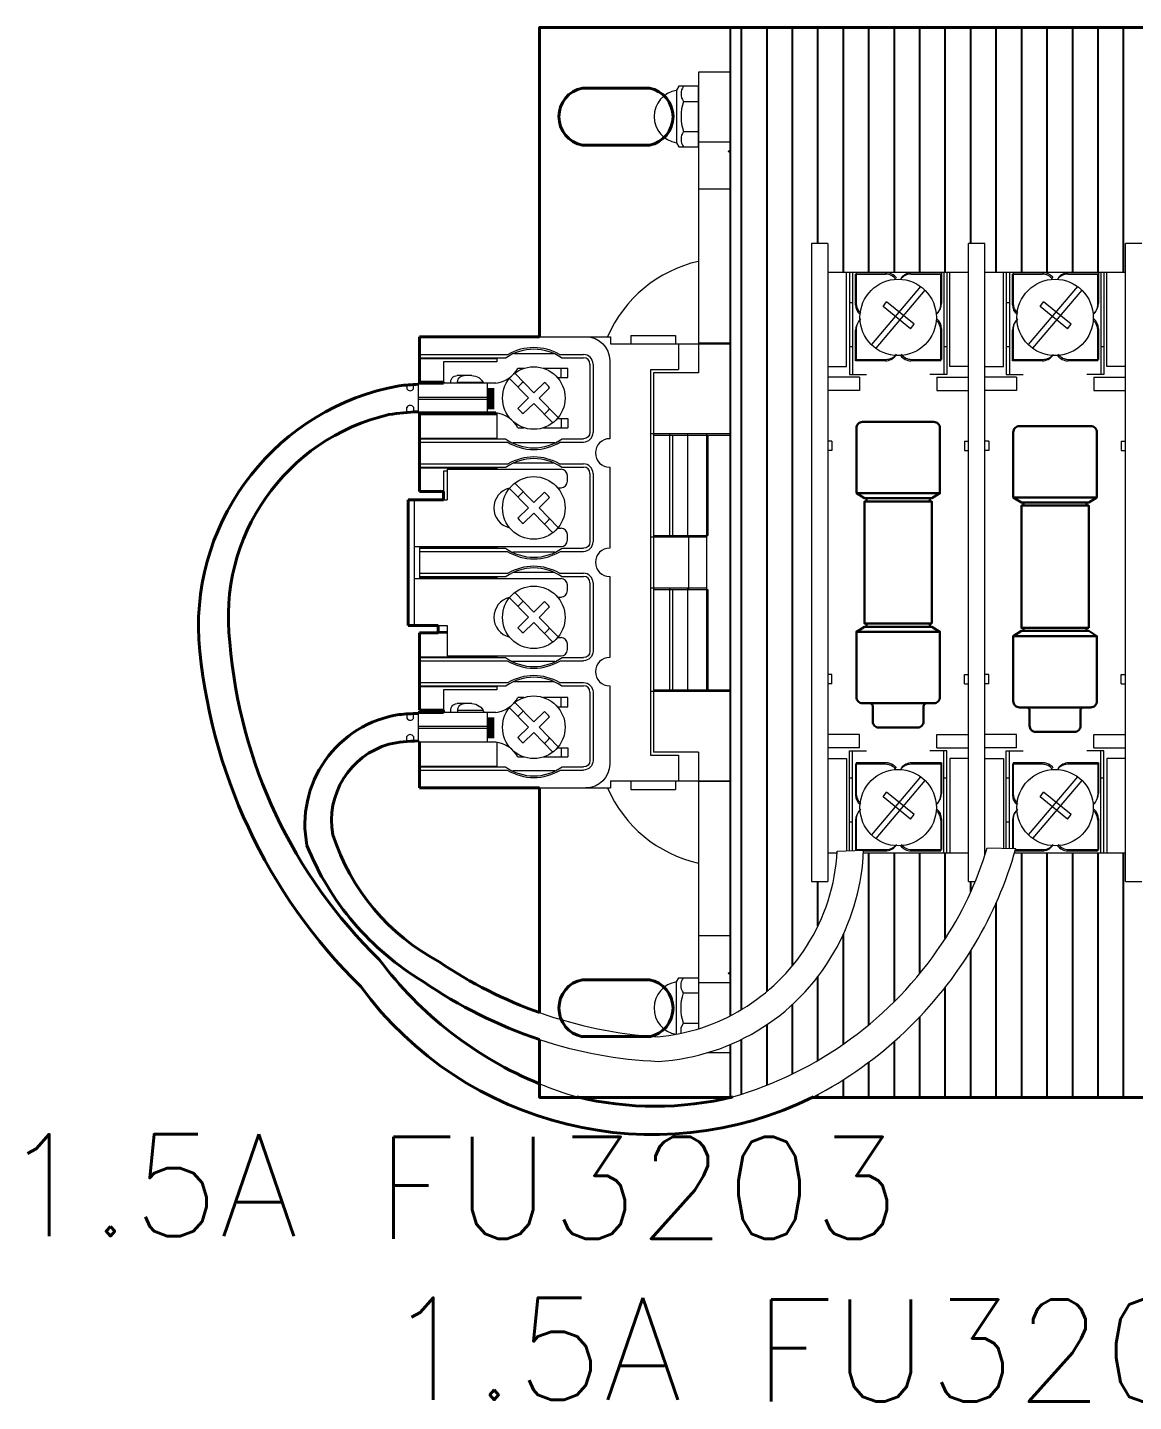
# Model space of a CAD drawing. Header units: inches. Extents: x 0 to 75.3, y 0 to 50.2.
# Drawn here: x 14.43 to 19.86, y 36.34 to 43.08 of the extents above; entities that cross this region are included whole.
import ezdxf
from ezdxf.enums import TextEntityAlignment as Align

# ---------------------------------------------------------------- set-up
doc = ezdxf.new("R2010")
doc.units = ezdxf.units.IN
doc.header["$MEASUREMENT"] = 0
doc.layers.add('CONTINUOUS1', color=7, linetype='Continuous', lineweight=20)
doc.layers.add('CONTINUOUS2', color=254, linetype='Continuous', lineweight=40)
for name, color, linetype in [('PDF_Geometry', 7, 'Continuous'), ('PRTG', 130, 'Continuous'), ('PSYMS', 7, 'Continuous'), ('PTAG', 150, 'Continuous')]:
    doc.layers.add(name, color=color, linetype=linetype)
doc.styles.add('WD', font='romans.shx')

# ---------------------------------------------------------------- blocks, each defined once
blk = doc.blocks.new('9070TF750D1')
for p, q in [((2.6654, 0.6135), (2.6654, 5.4325)), ((2.7904, 0.7024), (2.7904, 5.4325)), ((2.9154, 0.8284), (2.9154, 5.4325)), ((3.0404, 4.372), (3.0404, 5.4325)), ((3.1654, 4.232), (3.1654, 5.4325)), ((3.2904, 4.232), (3.2904, 5.4325)), ((3.4154, 4.232), (3.4154, 5.4325)), ((3.5404, 4.232), (3.5404, 5.4325)), ((3.6654, 4.232), (3.6654, 5.4325)), ((3.7904, 4.372), (3.7904, 5.4325)), ((3.9154, 4.232), (3.9154, 5.4325)), ((4.0404, 4.232), (4.0404, 5.4325)), ((4.1654, 4.232), (4.1654, 5.4325)), ((4.2904, 4.232), (4.2904, 5.4325)), ((4.4154, 4.232), (4.4154, 5.4325)), ((4.5404, 4.232), (4.5404, 5.4325)), ((3.2904, 0.5391), (3.2904, 1.382)), ((3.4154, 0.6528), (3.4154, 1.382)), ((3.5404, 0.7905), (3.5404, 1.382)), ((3.6654, 0.9617), (3.6654, 1.382)), ((4.0404, 0.1825), (4.0404, 1.382)), ((4.1654, 0.1825), (4.1654, 1.382)), ((4.2904, 0.1825), (4.2904, 1.382)), ((4.4154, 0.1825), (4.4154, 1.382)), ((4.5404, 0.1825), (4.5404, 1.382)), ((3.0404, 1.0235), (3.0404, 1.242)), ((3.7904, 1.1903), (3.7904, 1.242)), ((3.9154, 0.1825), (3.9154, 1.1378)), ((3.1654, 0.4439), (3.1654, 0.9831)), ((3.7904, 0.1825), (3.7904, 0.9019)), ((3.0404, 0.3641), (3.0404, 0.7751)), ((3.6654, 0.1825), (3.6654, 0.7228)), ((2.9154, 0.2973), (2.9154, 0.6384)), ((2.7904, 0.2422), (2.7904, 0.5397)), ((3.5404, 0.1825), (3.5404, 0.578)), ((2.6654, 0.1975), (2.6654, 0.4672)), ((3.4154, 0.1825), (3.4154, 0.4574)), ((3.2904, 0.1825), (3.2904, 0.3556)), ((3.1654, 0.1825), (3.1654, 0.2692)), ((3.0404, 0.1825), (3.0404, 0.1959))]:
    blk.add_line(p, q)
for points in [[(5.798, 0.5268), (5.798, 5.4325), (2.61, 5.4325), (2.61, 0.5827)], [(2.61, 0.4418), (2.61, 0.1825), (2.6144, 0.1825)], [(3.0149, 0.1825), (5.798, 0.1825), (5.798, 0.3249)]]:
    blk.add_lwpolyline(points)
at = {"layer": 'CONTINUOUS1'}
for p, q in [((2.61, 5.2138), (2.4537, 5.2138)), ((2.4537, 5.2138), (2.4537, 3.7386)), ((2.61, 5.2138), (2.61, 4.8319)), ((1.8845, 5.1348), (2.2135, 5.1348)), ((2.3581, 5.1439), (2.3466, 5.1241)), ((2.4537, 5.1439), (2.3581, 5.1439)), ((2.4537, 4.8471), (2.4537, 5.1439)), ((2.3466, 5.1241), (2.3466, 4.867)), ((2.3798, 5.0697), (2.4537, 5.0697)), ((2.2135, 4.8553), (1.8845, 4.8553)), ((2.3466, 4.867), (2.3581, 4.8471)), ((2.3798, 4.9213), (2.4537, 4.9213)), ((2.61, 4.87), (2.4537, 4.87)), ((2.3581, 4.8471), (2.4537, 4.8471)), ((2.6, 4.8244), (2.61, 4.8319)), ((2.61, 4.8169), (2.6, 4.8244)), ((2.61, 4.8169), (2.61, 0.7991)), ((2.61, 4.6394), (2.4537, 4.6394)), ((3.009, 4.372), (3.009, 1.242)), ((3.089, 4.372), (3.009, 4.372)), ((3.089, 4.372), (3.089, 1.242)), ((3.779, 1.242), (3.779, 4.372)), ((3.859, 4.372), (3.779, 4.372)), ((3.859, 1.3678), (3.859, 4.372)), ((4.549, 1.242), (4.549, 4.372)), ((4.629, 4.372), (4.549, 4.372)), ((3.089, 4.232), (3.779, 4.232)), ((3.1801, 3.7689), (3.1801, 4.232)), ((3.1947, 4.232), (3.1947, 3.7304)), ((3.2096, 4.232), (3.2096, 3.7304)), ((3.2244, 4.2225), (3.3715, 4.2225)), ((3.2244, 4.0722), (3.2244, 4.2225)), ((3.3749, 4.2291), (3.2279, 4.2291)), ((3.2279, 4.2291), (3.2279, 4.0789)), ((3.4965, 4.2225), (3.6435, 4.2225)), ((3.647, 4.2291), (3.4999, 4.2291)), ((3.6435, 4.0722), (3.6435, 4.2225)), ((3.647, 4.2291), (3.647, 4.0789)), ((3.6583, 4.232), (3.6583, 3.7304)), ((3.6733, 4.232), (3.6733, 3.7304)), ((3.6878, 3.7689), (3.6878, 4.232)), ((3.859, 4.232), (4.549, 4.232)), ((3.9501, 3.7689), (3.9501, 4.232)), ((3.9647, 4.232), (3.9647, 3.7304)), ((3.9796, 4.232), (3.9796, 3.7304)), ((3.9944, 4.2225), (4.1415, 4.2225)), ((3.9944, 4.0722), (3.9944, 4.2225)), ((4.1449, 4.2291), (3.9979, 4.2291)), ((3.9979, 4.2291), (3.9979, 4.0789)), ((4.2665, 4.2225), (4.4135, 4.2225)), ((4.417, 4.2291), (4.2699, 4.2291)), ((4.4135, 4.0722), (4.4135, 4.2225)), ((4.417, 4.2291), (4.417, 4.0789)), ((4.4283, 4.232), (4.4283, 3.7304)), ((4.4433, 4.232), (4.4433, 3.7304)), ((4.4578, 3.7689), (4.4578, 4.232)), ((3.5442, 4.1614), (3.3024, 3.8762)), ((3.5656, 4.1433), (3.3237, 3.8581)), ((4.3142, 4.1614), (4.0724, 3.8762)), ((4.3356, 4.1433), (4.0937, 3.8581)), ((3.2096, 4.0811), (3.1947, 4.0811)), ((3.3611, 4.0629), (3.3767, 4.0855)), ((3.4945, 3.953), (3.3611, 4.0629)), ((3.5129, 3.9765), (3.3767, 4.0855)), ((3.9796, 4.0811), (3.9647, 4.0811)), ((4.1311, 4.0629), (4.1467, 4.0855)), ((4.2645, 3.953), (4.1311, 4.0629)), ((4.2829, 3.9765), (4.1467, 4.0855)), ((1.0847, 3.9149), (1.0847, 3.6921)), ((1.0847, 3.9149), (2.0225, 3.9149)), ((2.0225, 3.9149), (2.0225, 3.8797)), ((2.1217, 3.9208), (2.1217, 3.8797)), ((2.1217, 3.9208), (2.3405, 3.9208)), ((2.3405, 3.9208), (2.3405, 3.8797)), ((3.2244, 3.797), (3.2244, 3.9472)), ((3.2279, 3.9539), (3.2279, 3.8037)), ((3.4945, 3.953), (3.5129, 3.9765)), ((3.6435, 3.797), (3.6435, 3.9472)), ((3.647, 3.9539), (3.647, 3.8037)), ((3.9944, 3.797), (3.9944, 3.9472)), ((3.9979, 3.9539), (3.9979, 3.8037)), ((4.2645, 3.953), (4.2829, 3.9765)), ((4.4135, 3.797), (4.4135, 3.9472)), ((4.417, 3.9539), (4.417, 3.8037)), ((2.0225, 3.8797), (2.61, 3.8797)), ((2.3561, 3.8797), (2.3561, 3.7547)), ((2.61, 3.8831), (2.4537, 3.8831)), ((2.61, 3.8797), (2.61, 1.7363)), ((3.2096, 3.865), (3.1947, 3.865)), ((3.6733, 3.865), (3.6583, 3.865)), ((3.9796, 3.865), (3.9647, 3.865)), ((4.4433, 3.865), (4.4283, 3.865)), ((1.0847, 3.8277), (1.5199, 3.8277)), ((1.0847, 3.812), (1.5101, 3.812)), ((1.0847, 3.8088), (1.4639, 3.8088)), ((1.2033, 3.7924), (1.2033, 3.687)), ((1.4639, 3.7924), (1.2033, 3.7924)), ((1.4639, 3.812), (1.4639, 3.7924)), ((1.5477, 3.8329), (1.7439, 3.8329)), ((1.7717, 3.8277), (1.8898, 3.8277)), ((1.7815, 3.812), (1.89, 3.812)), ((1.921, 3.781), (1.921, 3.445)), ((1.9366, 3.7809), (1.9366, 3.4452)), ((2.0182, 3.7979), (2.0182, 3.4146)), ((3.3715, 3.797), (3.2244, 3.797)), ((3.2279, 3.8037), (3.3749, 3.8037)), ((3.6435, 3.797), (3.4965, 3.797)), ((3.4999, 3.8037), (3.647, 3.8037)), ((4.1415, 3.797), (3.9944, 3.797)), ((3.9979, 3.8037), (4.1449, 3.8037)), ((4.4135, 3.797), (4.2665, 3.797)), ((4.2699, 3.8037), (4.417, 3.8037)), ((1.3414, 3.7244), (1.2696, 3.7244)), ((1.6198, 3.6144), (1.5258, 3.7098)), ((1.646, 3.6402), (1.552, 3.7356)), ((1.5974, 3.7598), (1.5681, 3.7598)), ((1.8127, 3.7598), (1.6942, 3.7598)), ((1.7618, 3.7147), (1.8127, 3.7147)), ((1.7798, 3.7147), (1.7798, 3.7598)), ((1.8127, 3.7147), (1.8127, 3.7598)), ((2.2178, 3.7547), (2.3561, 3.7547)), ((2.2178, 3.7547), (2.2178, 1.8613)), ((2.4537, 3.7386), (2.2335, 3.7386)), ((2.2335, 3.7386), (2.2335, 1.8765)), ((3.089, 3.7689), (3.1801, 3.7689)), ((3.244, 3.716), (3.089, 3.716)), ((3.1947, 3.7304), (3.2779, 3.7304)), ((3.244, 3.716), (3.244, 3.651)), ((3.6733, 3.7304), (3.5901, 3.7304)), ((3.624, 3.716), (3.779, 3.716)), ((3.624, 3.716), (3.624, 3.651)), ((3.779, 3.7689), (3.6878, 3.7689)), ((3.859, 3.7689), (3.9501, 3.7689)), ((4.014, 3.716), (3.859, 3.716)), ((3.9647, 3.7304), (4.0479, 3.7304)), ((4.014, 3.716), (4.014, 3.651)), ((4.4433, 3.7304), (4.3601, 3.7304)), ((4.394, 3.716), (4.549, 3.716)), ((4.394, 3.716), (4.394, 3.651)), ((4.549, 3.7689), (4.4578, 3.7689)), ((1.023, 3.6781), (1.023, 3.6601)), ((1.0554, 3.6594), (1.0554, 3.6803)), ((1.4589, 3.687), (1.0782, 3.687)), ((1.0782, 3.687), (1.0782, 3.5414)), ((1.0847, 3.6921), (1.2033, 3.6921)), ((1.272, 3.6921), (1.3962, 3.6921)), ((1.4163, 3.6609), (1.4515, 3.6609)), ((1.4163, 3.6588), (1.4515, 3.6588)), ((1.4163, 3.6566), (1.4515, 3.6566)), ((1.4163, 3.6544), (1.4515, 3.6544)), ((1.4163, 3.6522), (1.4515, 3.6522)), ((1.4163, 3.6501), (1.4515, 3.6501)), ((1.4163, 3.6479), (1.4515, 3.6479)), ((1.4163, 3.6457), (1.4515, 3.6457)), ((1.4163, 3.6436), (1.4515, 3.6436)), ((1.4163, 3.6414), (1.4515, 3.6414)), ((1.4167, 3.687), (1.4167, 3.5414)), ((1.646, 3.6402), (1.6977, 3.6911)), ((1.6719, 3.614), (1.7236, 3.6649)), ((3.244, 3.651), (3.089, 3.651)), ((3.624, 3.651), (3.779, 3.651)), ((4.014, 3.651), (3.859, 3.651)), ((4.394, 3.651), (4.549, 3.651)), ((1.0782, 3.6192), (1.4167, 3.6192)), ((1.0782, 3.6092), (1.4167, 3.6092)), ((1.4163, 3.6392), (1.4515, 3.6392)), ((1.4163, 3.637), (1.4515, 3.637)), ((1.4163, 3.6349), (1.4515, 3.6349)), ((1.4163, 3.6327), (1.4515, 3.6327)), ((1.4163, 3.6305), (1.4515, 3.6305)), ((1.4163, 3.6284), (1.4515, 3.6284)), ((1.4163, 3.6262), (1.4515, 3.6262)), ((1.4163, 3.624), (1.4515, 3.624)), ((1.4163, 3.6218), (1.4515, 3.6218)), ((1.4163, 3.6197), (1.4515, 3.6197)), ((1.4163, 3.6175), (1.4515, 3.6175)), ((1.4163, 3.6153), (1.4515, 3.6153)), ((1.4163, 3.6132), (1.4515, 3.6132)), ((1.4163, 3.611), (1.4515, 3.611)), ((1.4163, 3.6088), (1.4515, 3.6088)), ((1.4163, 3.6066), (1.4515, 3.6066)), ((1.4163, 3.6045), (1.4515, 3.6045)), ((1.4163, 3.6023), (1.4515, 3.6023)), ((1.4163, 3.6001), (1.4515, 3.6001)), ((1.4163, 3.5979), (1.4515, 3.5979)), ((1.4163, 3.5958), (1.4515, 3.5958)), ((1.4163, 3.5936), (1.4515, 3.5936)), ((1.4163, 3.5914), (1.4515, 3.5914)), ((1.4163, 3.5893), (1.4515, 3.5893)), ((1.4163, 3.5871), (1.4515, 3.5871)), ((1.4163, 3.5849), (1.4515, 3.5849)), ((1.4163, 3.5827), (1.4515, 3.5827)), ((1.4163, 3.5806), (1.4515, 3.5806)), ((1.4163, 3.5784), (1.4515, 3.5784)), ((1.4163, 3.5762), (1.4515, 3.5762)), ((1.4163, 3.5741), (1.4515, 3.5741)), ((1.568, 3.5634), (1.6198, 3.6144)), ((1.5943, 3.5375), (1.6456, 3.5881)), ((1.7396, 3.4927), (1.6456, 3.5881)), ((1.7659, 3.5186), (1.6719, 3.614)), ((1.023, 3.5433), (1.023, 3.5682)), ((1.0554, 3.569), (1.0554, 3.5456)), ((1.4589, 3.5414), (1.0782, 3.5414)), ((1.0847, 3.5359), (1.0847, 3.1553)), ((1.4163, 3.5719), (1.4515, 3.5719)), ((1.4163, 3.5697), (1.4515, 3.5697)), ((1.4163, 3.5675), (1.4515, 3.5675)), ((1.4163, 3.5654), (1.4515, 3.5654)), ((1.4163, 3.5632), (1.4515, 3.5632)), ((1.4639, 3.5406), (1.4639, 3.414)), ((1.7618, 3.5137), (1.8127, 3.5137)), ((1.7798, 3.5137), (1.7798, 3.4685)), ((1.8127, 3.5137), (1.8127, 3.4685)), ((1.5681, 3.4685), (1.5974, 3.4685)), ((1.6942, 3.4685), (1.8127, 3.4685)), ((2.2178, 3.4408), (2.2178, 2.933)), ((2.2178, 3.4408), (2.61, 3.4408)), ((2.3116, 3.4408), (2.3116, 2.933)), ((2.3993, 3.4408), (2.3993, 2.933)), ((2.4931, 3.4408), (2.4931, 2.1752)), ((1.0847, 3.4173), (1.4639, 3.4173)), ((1.0847, 3.414), (1.5062, 3.414)), ((1.0847, 3.3984), (1.5154, 3.3984)), ((1.5423, 3.3954), (1.7493, 3.3954)), ((1.7762, 3.3984), (1.8898, 3.3984)), ((1.7854, 3.414), (1.89, 3.414)), ((2.2335, 3.4326), (2.61, 3.4326)), ((2.3272, 3.4326), (2.3272, 2.9404)), ((2.4991, 3.4326), (2.4991, 2.9404)), ((3.109, 3.402), (3.089, 3.402)), ((3.109, 3.402), (3.109, 3.357)), ((3.759, 3.402), (3.779, 3.402)), ((3.759, 3.402), (3.759, 3.357)), ((3.879, 3.402), (3.859, 3.402)), ((3.879, 3.402), (3.879, 3.357)), ((4.529, 3.402), (4.549, 3.402)), ((4.529, 3.402), (4.529, 3.357)), ((3.109, 3.357), (3.089, 3.357)), ((3.759, 3.357), (3.779, 3.357)), ((3.879, 3.357), (3.859, 3.357)), ((4.529, 3.357), (4.549, 3.357)), ((1.0847, 3.2909), (1.5199, 3.2909)), ((1.0847, 3.2753), (1.5101, 3.2753)), ((1.0847, 3.272), (1.4639, 3.272)), ((1.2033, 3.2559), (1.2033, 3.1145)), ((1.2205, 3.2559), (1.2033, 3.2559)), ((1.2205, 3.2645), (1.7793, 3.2645)), ((1.2205, 3.2645), (1.2205, 3.1145)), ((1.4639, 3.2753), (1.4639, 3.2645)), ((1.5483, 3.2964), (1.7433, 3.2964)), ((1.7717, 3.2909), (1.8898, 3.2909)), ((1.7815, 3.2753), (1.89, 3.2753)), ((1.921, 3.2443), (1.921, 2.9082)), ((1.9366, 3.2441), (1.9366, 2.9084)), ((2.0182, 3.2746), (2.0182, 2.878)), ((2.61, 3.245), (2.61, 2.37)), ((1.6198, 3.075), (1.5258, 3.1704)), ((1.646, 3.1008), (1.552, 3.1962)), ((1.7628, 3.1742), (1.7793, 3.1742)), ((1.8105, 3.2054), (1.8105, 3.2333)), ((1.0285, 3.1145), (1.2205, 3.1145)), ((1.0605, 2.4985), (1.0605, 3.1145)), ((1.0847, 3.1553), (1.2033, 3.1553)), ((1.646, 3.1008), (1.6977, 3.1517)), ((1.6719, 3.0746), (1.7236, 3.1255)), ((1.568, 3.024), (1.6198, 3.075)), ((1.5943, 2.9981), (1.6456, 3.0487)), ((1.7396, 2.9533), (1.6456, 3.0487)), ((1.7659, 2.9791), (1.6719, 3.0746)), ((1.7628, 2.9754), (1.7793, 2.9754)), ((1.8105, 2.9163), (1.8105, 2.9441)), ((2.2178, 2.933), (2.4931, 2.933)), ((2.2335, 2.9404), (2.4991, 2.9404)), ((2.4053, 2.9404), (2.4053, 2.6747)), ((1.0605, 2.885), (1.7793, 2.885)), ((1.0847, 2.885), (1.0847, 2.728)), ((1.0847, 2.885), (1.0847, 2.728)), ((1.0847, 2.8805), (1.4639, 2.8805)), ((1.0847, 2.8772), (1.5062, 2.8772)), ((1.0847, 2.8616), (1.5154, 2.8616)), ((1.4639, 2.885), (1.4639, 2.8772)), ((1.5423, 2.8589), (1.7493, 2.8589)), ((1.7762, 2.8616), (1.8898, 2.8616)), ((1.7854, 2.8772), (1.89, 2.8772)), ((1.0605, 2.728), (1.7793, 2.728)), ((1.0847, 2.7544), (1.5199, 2.7544)), ((1.0847, 2.7388), (1.5101, 2.7388)), ((1.0847, 2.7355), (1.4639, 2.7355)), ((1.4639, 2.7388), (1.4639, 2.728)), ((1.5483, 2.7599), (1.7494, 2.7599)), ((1.7717, 2.7544), (1.8898, 2.7544)), ((1.7815, 2.7388), (1.89, 2.7388)), ((1.921, 2.7078), (1.921, 2.3717)), ((1.9366, 2.7076), (1.9366, 2.3719)), ((2.0182, 2.738), (2.0182, 2.3415)), ((1.6198, 2.5382), (1.5258, 2.6336)), ((1.646, 2.564), (1.552, 2.6595)), ((1.7625, 2.6377), (1.7793, 2.6377)), ((1.8105, 2.6689), (1.8105, 2.6968)), ((2.2178, 2.683), (2.2178, 2.1752)), ((2.2178, 2.683), (2.4931, 2.683)), ((2.2335, 2.6747), (2.4991, 2.6747)), ((2.3116, 2.683), (2.3116, 2.1752)), ((2.3272, 2.6747), (2.3272, 2.1826)), ((2.3993, 2.683), (2.3993, 2.1752)), ((2.4991, 2.6747), (2.4991, 2.1826)), ((1.646, 2.564), (1.6977, 2.615)), ((1.6719, 2.5378), (1.7236, 2.5888)), ((1.0285, 2.4985), (1.2205, 2.4985)), ((1.1767, 2.4985), (1.1767, 2.4688)), ((1.2205, 2.4985), (1.2205, 2.3485)), ((1.568, 2.4872), (1.6198, 2.5382)), ((1.5943, 2.4614), (1.6456, 2.512)), ((1.7396, 2.4165), (1.6456, 2.512)), ((1.7659, 2.4424), (1.6719, 2.5378)), ((1.0847, 2.4626), (1.2205, 2.4626)), ((1.0847, 2.0823), (1.0847, 2.4626)), ((1.1767, 2.4688), (1.2205, 2.4688)), ((1.763, 2.4389), (1.7793, 2.4389)), ((1.8105, 2.3798), (1.8105, 2.4076)), ((1.0847, 2.344), (1.4639, 2.344)), ((1.0847, 2.3407), (1.5062, 2.3407)), ((1.0847, 2.3251), (1.5154, 2.3251)), ((1.2205, 2.3485), (1.7793, 2.3485)), ((1.4639, 2.3485), (1.4639, 2.3407)), ((1.5366, 2.3224), (1.7493, 2.3224)), ((1.7762, 2.3251), (1.8898, 2.3251)), ((1.7854, 2.3407), (1.89, 2.3407)), ((3.109, 2.257), (3.089, 2.257)), ((3.109, 2.212), (3.109, 2.257)), ((3.759, 2.257), (3.779, 2.257)), ((3.759, 2.212), (3.759, 2.257)), ((3.879, 2.257), (3.859, 2.257)), ((3.879, 2.212), (3.879, 2.257)), ((4.529, 2.257), (4.549, 2.257)), ((4.529, 2.212), (4.529, 2.257)), ((1.0847, 2.2179), (1.5199, 2.2179)), ((1.0847, 2.2023), (1.5101, 2.2023)), ((1.0847, 2.199), (1.4639, 2.199)), ((1.4639, 2.1827), (1.2033, 2.1827)), ((1.2033, 2.1827), (1.2033, 2.0714)), ((1.4639, 2.1988), (1.4639, 2.1827)), ((1.5477, 2.2231), (1.7439, 2.2231)), ((1.7717, 2.2179), (1.8898, 2.2179)), ((1.7815, 2.2023), (1.89, 2.2023)), ((1.921, 2.1713), (1.921, 1.8352)), ((1.9366, 2.1711), (1.9366, 1.8354)), ((2.0182, 2.2015), (2.0182, 1.8181)), ((2.2178, 2.1752), (2.61, 2.1752)), ((2.2335, 2.1826), (2.61, 2.1826)), ((3.109, 2.212), (3.089, 2.212)), ((3.759, 2.212), (3.779, 2.212)), ((3.879, 2.212), (3.859, 2.212)), ((4.529, 2.212), (4.549, 2.212)), ((1.3414, 2.1147), (1.2696, 2.1147)), ((1.6198, 1.9988), (1.5258, 2.0942)), ((1.646, 2.0246), (1.552, 2.1201)), ((1.5974, 2.1442), (1.5681, 2.1442)), ((1.8127, 2.1442), (1.6942, 2.1442)), ((1.7618, 2.0991), (1.8127, 2.0991)), ((1.7798, 2.0991), (1.7798, 2.1442)), ((1.8127, 2.0991), (1.8127, 2.1442)), ((1.023, 2.0625), (1.023, 2.0431)), ((1.0554, 2.0423), (1.0554, 2.0647)), ((1.4589, 2.0714), (1.0782, 2.0714)), ((1.0782, 2.0714), (1.0782, 1.9258)), ((1.0847, 2.0823), (1.2033, 2.0823)), ((1.272, 2.0823), (1.3962, 2.0823)), ((1.4163, 2.0454), (1.4515, 2.0454)), ((1.4163, 2.0432), (1.4515, 2.0432)), ((1.4163, 2.041), (1.4515, 2.041)), ((1.4163, 2.0388), (1.4515, 2.0388)), ((1.4163, 2.0367), (1.4515, 2.0367)), ((1.4163, 2.0345), (1.4515, 2.0345)), ((1.4163, 2.0323), (1.4515, 2.0323)), ((1.4163, 2.0302), (1.4515, 2.0302)), ((1.4163, 2.028), (1.4515, 2.028)), ((1.4163, 2.0258), (1.4515, 2.0258)), ((1.4163, 2.0236), (1.4515, 2.0236)), ((1.4167, 2.0714), (1.4167, 1.9258)), ((1.646, 2.0246), (1.6977, 2.0755)), ((1.6719, 1.9984), (1.7236, 2.0493)), ((1.0782, 2.0036), (1.4167, 2.0036)), ((1.0782, 1.9936), (1.4167, 1.9936)), ((1.4163, 2.0215), (1.4515, 2.0215)), ((1.4163, 2.0193), (1.4515, 2.0193)), ((1.4163, 2.0171), (1.4515, 2.0171)), ((1.4163, 2.0149), (1.4515, 2.0149)), ((1.4163, 2.0128), (1.4515, 2.0128)), ((1.4163, 2.0106), (1.4515, 2.0106)), ((1.4163, 2.0084), (1.4515, 2.0084)), ((1.4163, 2.0063), (1.4515, 2.0063)), ((1.4163, 2.0041), (1.4515, 2.0041)), ((1.4163, 2.0019), (1.4515, 2.0019)), ((1.4163, 1.9997), (1.4515, 1.9997)), ((1.4163, 1.9976), (1.4515, 1.9976)), ((1.4163, 1.9954), (1.4515, 1.9954)), ((1.4163, 1.9932), (1.4515, 1.9932)), ((1.4163, 1.9911), (1.4515, 1.9911)), ((1.4163, 1.9889), (1.4515, 1.9889)), ((1.4163, 1.9867), (1.4515, 1.9867)), ((1.4163, 1.9845), (1.4515, 1.9845)), ((1.4163, 1.9824), (1.4515, 1.9824)), ((1.4163, 1.9802), (1.4515, 1.9802)), ((1.4163, 1.978), (1.4515, 1.978)), ((1.4163, 1.9758), (1.4515, 1.9758)), ((1.4163, 1.9737), (1.4515, 1.9737)), ((1.4163, 1.9715), (1.4515, 1.9715)), ((1.4163, 1.9693), (1.4515, 1.9693)), ((1.4163, 1.9672), (1.4515, 1.9672)), ((1.4163, 1.965), (1.4515, 1.965)), ((1.4163, 1.9628), (1.4515, 1.9628)), ((1.4163, 1.9606), (1.4515, 1.9606)), ((1.4163, 1.9585), (1.4515, 1.9585)), ((1.4163, 1.9563), (1.4515, 1.9563)), ((1.568, 1.9478), (1.6198, 1.9988)), ((1.5943, 1.9219), (1.6456, 1.9725)), ((1.7396, 1.8771), (1.6456, 1.9725)), ((1.7659, 1.903), (1.6719, 1.9984)), ((3.244, 1.963), (3.089, 1.963)), ((3.244, 1.898), (3.244, 1.963)), ((3.624, 1.963), (3.779, 1.963)), ((3.624, 1.898), (3.624, 1.963)), ((4.014, 1.963), (3.859, 1.963)), ((4.014, 1.898), (4.014, 1.963)), ((4.394, 1.963), (4.549, 1.963)), ((4.394, 1.898), (4.394, 1.963)), ((1.023, 1.9277), (1.023, 1.9527)), ((1.0554, 1.9534), (1.0554, 1.93)), ((1.4589, 1.9258), (1.0782, 1.9258)), ((1.0847, 1.9261), (1.0847, 1.7011)), ((1.4163, 1.9541), (1.4515, 1.9541)), ((1.4163, 1.952), (1.4515, 1.952)), ((1.4163, 1.9498), (1.4515, 1.9498)), ((1.4163, 1.9476), (1.4515, 1.9476)), ((1.4639, 1.925), (1.4639, 1.8073)), ((1.7618, 1.8981), (1.8127, 1.8981)), ((1.7798, 1.8981), (1.7798, 1.8529)), ((1.8127, 1.8981), (1.8127, 1.8529)), ((3.244, 1.898), (3.089, 1.898)), ((3.624, 1.898), (3.779, 1.898)), ((4.014, 1.898), (3.859, 1.898)), ((4.394, 1.898), (4.549, 1.898)), ((1.5681, 1.8529), (1.5974, 1.8529)), ((1.6942, 1.8529), (1.8127, 1.8529)), ((2.2178, 1.8613), (2.3561, 1.8613)), ((2.4537, 1.8765), (2.2335, 1.8765)), ((2.3561, 1.8613), (2.3561, 1.7363)), ((2.4537, 1.8765), (2.4537, 0.5192)), ((3.089, 1.8452), (3.1801, 1.8452)), ((3.1801, 1.8452), (3.1801, 1.3919)), ((3.1947, 1.3924), (3.1947, 1.8837)), ((3.1947, 1.8837), (3.2779, 1.8837)), ((3.2096, 1.3929), (3.2096, 1.8837)), ((3.3749, 1.8237), (3.2279, 1.8237)), ((3.2279, 1.8237), (3.2279, 1.6735)), ((3.647, 1.8237), (3.4999, 1.8237)), ((3.6733, 1.8837), (3.5901, 1.8837)), ((3.647, 1.8237), (3.647, 1.6735)), ((3.6583, 1.382), (3.6583, 1.8837)), ((3.6733, 1.382), (3.6733, 1.8837)), ((3.6878, 1.8452), (3.6878, 1.382)), ((3.779, 1.8452), (3.6878, 1.8452)), ((3.859, 1.8452), (3.9501, 1.8452)), ((3.9501, 1.8452), (3.9501, 1.4048)), ((3.9647, 1.4044), (3.9647, 1.8837)), ((3.9647, 1.8837), (4.0479, 1.8837)), ((3.9796, 1.404), (3.9796, 1.8837)), ((4.1449, 1.8237), (3.9979, 1.8237)), ((3.9979, 1.8237), (3.9979, 1.6735)), ((4.417, 1.8237), (4.2699, 1.8237)), ((4.4433, 1.8837), (4.3601, 1.8837)), ((4.417, 1.8237), (4.417, 1.6735)), ((4.4283, 1.382), (4.4283, 1.8837)), ((4.4433, 1.382), (4.4433, 1.8837)), ((4.4578, 1.8452), (4.4578, 1.382)), ((4.549, 1.8452), (4.4578, 1.8452)), ((1.0847, 1.8075), (1.4639, 1.8075)), ((1.0847, 1.8042), (1.5062, 1.8042)), ((1.0847, 1.7886), (1.5154, 1.7886)), ((1.5423, 1.7857), (1.7493, 1.7857)), ((1.7762, 1.7886), (1.8898, 1.7886)), ((1.7854, 1.8042), (1.89, 1.8042)), ((3.3715, 1.8171), (3.2244, 1.8171)), ((3.2244, 1.8171), (3.2244, 1.6668)), ((3.5442, 1.756), (3.3024, 1.4708)), ((3.6435, 1.8171), (3.4965, 1.8171)), ((3.6435, 1.8171), (3.6435, 1.6668)), ((4.1415, 1.8171), (3.9944, 1.8171)), ((3.9944, 1.8171), (3.9944, 1.6668)), ((4.3142, 1.756), (4.0724, 1.4708)), ((4.4135, 1.8171), (4.2665, 1.8171)), ((4.4135, 1.8171), (4.4135, 1.6668)), ((1.0847, 1.7011), (2.0225, 1.7011)), ((2.0225, 1.7363), (2.0225, 1.7011)), ((2.0225, 1.7363), (2.61, 1.7363)), ((2.1217, 1.7363), (2.1217, 1.693)), ((2.1217, 1.693), (2.3405, 1.693)), ((2.3405, 1.7363), (2.3405, 1.693)), ((2.61, 1.732), (2.4537, 1.732)), ((3.2096, 1.7491), (3.1947, 1.7491)), ((3.5656, 1.7379), (3.3237, 1.4527)), ((3.6733, 1.7491), (3.6583, 1.7491)), ((3.9796, 1.7491), (3.9647, 1.7491)), ((4.3356, 1.7379), (4.0937, 1.4527)), ((4.4433, 1.7491), (4.4283, 1.7491)), ((3.3611, 1.6575), (3.3767, 1.6801)), ((3.4945, 1.5476), (3.3611, 1.6575)), ((3.5129, 1.5711), (3.3767, 1.6801)), ((4.1311, 1.6575), (4.1467, 1.6801)), ((4.2645, 1.5476), (4.1311, 1.6575)), ((4.2829, 1.5711), (4.1467, 1.6801)), ((3.4945, 1.5476), (3.5129, 1.5711)), ((4.2645, 1.5476), (4.2829, 1.5711)), ((3.2096, 1.533), (3.1947, 1.533)), ((3.2244, 1.5418), (3.2244, 1.3916)), ((3.2279, 1.5485), (3.2279, 1.3982)), ((3.6435, 1.5418), (3.6435, 1.3916)), ((3.647, 1.5485), (3.647, 1.3982)), ((3.9796, 1.533), (3.9647, 1.533)), ((3.9944, 1.5418), (3.9944, 1.4036)), ((3.9979, 1.5485), (3.9979, 1.4035)), ((4.4135, 1.5418), (4.4135, 1.3916)), ((4.417, 1.5485), (4.417, 1.3982)), ((3.089, 1.382), (3.1347, 1.382)), ((3.1352, 1.3903), (3.2645, 1.3947)), ((3.2279, 1.3982), (3.3749, 1.3982)), ((3.2639, 1.382), (3.779, 1.382)), ((3.2644, 1.3916), (3.3715, 1.3916)), ((3.4965, 1.3916), (3.6435, 1.3916)), ((3.4999, 1.3982), (3.647, 1.3982)), ((3.859, 1.382), (3.8635, 1.382)), ((3.8726, 1.407), (4.0111, 1.4031)), ((4.005, 1.382), (4.549, 1.382)), ((4.0078, 1.3916), (4.1415, 1.3916)), ((4.0097, 1.3982), (4.1449, 1.3982)), ((4.2665, 1.3916), (4.4135, 1.3916)), ((4.2699, 1.3982), (4.417, 1.3982)), ((3.009, 1.242), (3.089, 1.242)), ((3.779, 1.242), (3.8127, 1.242)), ((4.549, 1.242), (4.629, 1.242)), ((2.61, 0.9756), (2.4537, 0.9756)), ((2.2135, 0.7598), (1.8845, 0.7598)), ((2.3466, 0.7491), (2.3581, 0.7689)), ((2.3466, 0.4927), (2.3466, 0.7491)), ((2.3581, 0.7689), (2.4537, 0.7689)), ((2.4537, 0.7689), (2.4537, 0.5192)), ((2.61, 0.745), (2.4537, 0.745)), ((2.6, 0.7916), (2.61, 0.7991)), ((2.61, 0.7841), (2.6, 0.7916)), ((2.61, 0.7841), (2.61, 0.5827)), ((2.3798, 0.6947), (2.4537, 0.6947)), ((2.3798, 0.5463), (2.4537, 0.5463)), ((1.8845, 0.4803), (2.2135, 0.4803)), ((2.61, 0.4418), (2.61, 0.4013)), ((2.61, 0.4013), (2.4973, 0.4013)), ((2.61, 0.4013), (2.4973, 0.4013))]:
    blk.add_line(p, q, dxfattribs=at)
for points in [[(2.3798, 5.1439, 0.309401), (2.3798, 5.0697, 0.154701), (2.3798, 4.9213, 0.309401), (2.3798, 4.8471, 0.309401)], [(2.9845, 0.9233, 0.128797), (3.1352, 1.3903)], [(3.1356, 0.9233, 0.113297), (3.2645, 1.3947)], [(3.6473, 0.9344, 0.0766), (3.8711, 1.4068)], [(3.81, 0.9344, 0.065963), (4.0111, 1.4031)], [(2.2521, 0.4798, 0.233038), (2.9845, 0.9233)], [(2.2568, 0.359, 0.26146), (3.1356, 0.9233)], [(2.6221, 0.1844, 0.176029), (3.6473, 0.9344)], [(3.0186, 0.1844, 0.139277), (3.81, 0.9344)], [(2.3694, 0.4973, -0.198129), (2.3798, 0.5463, -0.154701), (2.3798, 0.6947, -0.309401), (2.3798, 0.7689)], [(1.674, 0.5986, 0.06878), (2.2521, 0.4798)], [(1.674, 0.466, 0.068865), (2.2568, 0.359)]]:
    blk.add_lwpolyline(points, format="xyb", dxfattribs=at)
for centre, radius in [((3.434, 4.0097), 0.1875), ((3.434, 4.0097), 0.1875), ((4.204, 4.0097), 0.1875), ((4.204, 4.0097), 0.1875), ((1.6458, 3.6142), 0.1535), ((1.6458, 3.0748), 0.1535), ((1.6458, 2.538), 0.1535), ((1.6458, 1.9986), 0.1535), ((3.434, 1.6043), 0.1875), ((3.434, 1.6043), 0.1875), ((4.204, 1.6043), 0.1875), ((4.204, 1.6043), 0.1875)]:
    blk.add_circle(centre, radius, dxfattribs=at)
for centre, radius, start, end in [((1.9113, 4.995), 0.1423, 100.86383, 259.13617), ((2.1867, 4.995), 0.1423, 280.86383, 79.13617), ((2.366, 4.9955), 0.13, 98.57866, 261.42134), ((2.599, 3.6552), 0.6462, 102.99083, 156.30634), ((3.3715, 4.16), 0.0625, 36.20303, 90), ((3.3749, 4.1666), 0.0625, 36.20281, 90), ((3.4965, 4.16), 0.0625, 90, 143.797), ((3.4999, 4.1666), 0.0625, 90, 143.79719), ((4.1415, 4.16), 0.0625, 36.20303, 90), ((4.1449, 4.1666), 0.0625, 36.20281, 90), ((4.2665, 4.16), 0.0625, 90, 143.797), ((4.2699, 4.1666), 0.0625, 90, 143.79719), ((3.2869, 4.0722), 0.0625, 180, 230.70631), ((3.2904, 4.0789), 0.0625, 180, 230.70631), ((3.581, 4.0722), 0.0625, 309.29374, 0), ((3.5845, 4.0789), 0.0625, 309.29396, 0), ((4.0569, 4.0722), 0.0625, 180, 230.70631), ((4.0604, 4.0789), 0.0625, 180, 230.70631), ((4.351, 4.0722), 0.0625, 309.29374, 0), ((4.3545, 4.0789), 0.0625, 309.29396, 0), ((3.2869, 3.9472), 0.0625, 129.29369, 180), ((3.2904, 3.9539), 0.0625, 129.29369, 180), ((3.581, 3.9472), 0.0625, 0, 50.70604), ((3.5845, 3.9539), 0.0625, 0, 50.70626), ((4.0569, 3.9472), 0.0625, 129.29369, 180), ((4.0604, 3.9539), 0.0625, 129.29369, 180), ((4.351, 3.9472), 0.0625, 0, 50.70604), ((4.3545, 3.9539), 0.0625, 0, 50.70626), ((1.6458, 3.6117), 0.242, 55.89243, 124.10759), ((1.6458, 3.6117), 0.25, 59.76765, 120.23235), ((1.8898, 3.7809), 0.0468, 0, 90), ((1.89, 3.781), 0.031, 0, 90), ((3.3715, 3.8595), 0.0625, 270, 323.79719), ((3.3749, 3.8662), 0.0625, 270, 323.79697), ((3.4965, 3.8595), 0.0625, 216.20281, 270), ((3.4999, 3.8662), 0.0625, 216.203, 270), ((4.1415, 3.8595), 0.0625, 270, 323.79719), ((4.1449, 3.8662), 0.0625, 270, 323.79697), ((4.2665, 3.8595), 0.0625, 216.20281, 270), ((4.2699, 3.8662), 0.0625, 216.203, 270), ((1.4407, 3.8327), 0.1468, 277.12502, 330.25512), ((1.0394, 3.6688), 0.0186, 207.96894, 329.36766), ((1.6608, 3.5989), 0.1151, 125.36457, 143.77837), ((1.6298, 3.5982), 0.1151, 35.44144, 53.85525), ((1.0394, 3.5595), 0.0186, 30.63234, 152.03106), ((1.4407, 3.3957), 0.1468, 29.74488, 82.87498), ((1.6608, 3.6314), 0.1151, 216.24192, 234.65789), ((1.6298, 3.6283), 0.1151, 306.14475, 324.55856), ((1.8898, 3.4452), 0.0468, 270, 0), ((1.6458, 3.6117), 0.242, 234.76126, 305.23876), ((1.6458, 3.6117), 0.25, 238.55255, 301.44746), ((2.0182, 3.3446), 0.07, 90, 270), ((1.6458, 3.0749), 0.242, 55.89243, 124.10759), ((1.6458, 3.0749), 0.25, 59.76765, 120.23235), ((1.7793, 3.2333), 0.0313, 0, 90), ((1.8898, 3.2441), 0.0468, 0, 90), ((1.89, 3.2443), 0.031, 0, 90), ((1.549, 3.0748), 0.0994, 102.93273, 257.06727), ((1.7793, 3.2054), 0.0313, 270, 0), ((1.6608, 3.0595), 0.1151, 125.36457, 143.77837), ((1.6298, 3.0588), 0.1151, 35.44144, 53.85525), ((1.6608, 3.092), 0.1151, 216.24192, 234.65789), ((1.6298, 3.0889), 0.1151, 306.14475, 324.55856), ((1.7793, 2.9441), 0.0313, 360, 90), ((1.7793, 2.9163), 0.0313, 270, 0), ((1.8898, 2.9084), 0.0468, 270, 0), ((1.6458, 3.0749), 0.242, 234.76126, 305.23876), ((1.6458, 3.0749), 0.25, 238.55255, 301.44746), ((2.0182, 2.808), 0.07, 90, 270), ((1.6458, 2.5384), 0.242, 55.89243, 124.10759), ((1.6458, 2.5384), 0.25, 59.76765, 120.23235), ((1.7793, 2.6968), 0.0313, 0, 90), ((1.8898, 2.7076), 0.0468, 0, 90), ((1.89, 2.7078), 0.031, 0, 90), ((1.549, 2.5383), 0.0994, 102.77527, 256.91053), ((1.7793, 2.6689), 0.0313, 269.97203, 0.028), ((1.6608, 2.5228), 0.1151, 125.36457, 143.77837), ((1.6298, 2.522), 0.1151, 35.44144, 53.85525), ((1.6608, 2.5552), 0.1151, 216.24192, 234.65789), ((1.6298, 2.5521), 0.1151, 306.14475, 324.55856), ((1.7793, 2.4076), 0.0313, 360, 90), ((1.7793, 2.3798), 0.0313, 270, 0), ((1.6458, 2.5384), 0.242, 234.76126, 305.23876), ((1.6458, 2.5384), 0.25, 238.55255, 301.44746), ((2.0182, 2.2715), 0.07, 90, 270), ((1.6458, 2.0019), 0.242, 55.89243, 124.10759), ((1.6458, 2.0019), 0.25, 59.76765, 120.23235), ((1.89, 2.1713), 0.031, 0, 90), ((1.4407, 2.2171), 0.1468, 277.12502, 330.25512), ((1.0394, 2.0518), 0.0186, 207.96894, 329.36766), ((1.6608, 1.9833), 0.1151, 125.36457, 143.77837), ((1.6298, 1.9826), 0.1151, 35.44144, 53.85525), ((1.0394, 1.9439), 0.0186, 30.63234, 152.03106), ((1.4407, 1.7801), 0.1468, 29.74488, 82.87498), ((1.6608, 2.0158), 0.1151, 216.24192, 234.65789), ((1.6298, 2.0127), 0.1151, 306.14475, 324.55856), ((3.3749, 1.7612), 0.0625, 36.20281, 90), ((3.4999, 1.7612), 0.0625, 90, 143.79719), ((4.1449, 1.7612), 0.0625, 36.20281, 90), ((4.2699, 1.7612), 0.0625, 90, 143.79719), ((1.6458, 2.0019), 0.242, 234.76126, 305.23876), ((1.6458, 2.0019), 0.25, 238.55255, 301.44746), ((3.3715, 1.7546), 0.0625, 36.20281, 90), ((3.4965, 1.7546), 0.0625, 90, 143.79719), ((4.1415, 1.7546), 0.0625, 36.20281, 90), ((4.2665, 1.7546), 0.0625, 90, 143.79719), ((2.599, 1.9608), 0.6462, 203.69327, 257.00917), ((3.2869, 1.6668), 0.0625, 180, 230.70631), ((3.2904, 1.6735), 0.0625, 180, 230.70631), ((3.581, 1.6668), 0.0625, 309.29396, 0), ((3.5845, 1.6735), 0.0625, 309.29396, 0), ((4.0569, 1.6668), 0.0625, 180, 230.70631), ((4.0604, 1.6735), 0.0625, 180, 230.70631), ((4.351, 1.6668), 0.0625, 309.29396, 0), ((4.3545, 1.6735), 0.0625, 309.29396, 0), ((3.2869, 1.5418), 0.0625, 129.29369, 180), ((3.2904, 1.5485), 0.0625, 129.29369, 180), ((3.581, 1.5418), 0.0625, 0, 50.70626), ((3.5845, 1.5485), 0.0625, 0, 50.70626), ((4.0569, 1.5418), 0.0625, 129.29369, 180), ((4.0604, 1.5485), 0.0625, 129.29369, 180), ((4.351, 1.5418), 0.0625, 0, 50.70626), ((4.3545, 1.5485), 0.0625, 0, 50.70626), ((3.3715, 1.4541), 0.0625, 270, 323.79697), ((3.3749, 1.4607), 0.0625, 270, 323.79697), ((3.4965, 1.4541), 0.0625, 216.203, 270), ((3.4999, 1.4607), 0.0625, 216.203, 270), ((4.1415, 1.4541), 0.0625, 270, 323.79697), ((4.1449, 1.4607), 0.0625, 270, 323.79697), ((4.2665, 1.4541), 0.0625, 216.203, 270), ((4.2699, 1.4607), 0.0625, 216.203, 270), ((1.9113, 0.62), 0.1423, 100.86383, 259.13617), ((2.1867, 0.62), 0.1423, 280.86383, 79.13617), ((2.366, 0.6205), 0.13, 98.57866, 260.44968), ((2.3789, 1.9702), 1.8599, 247.72611, 253.77576)]:
    blk.add_arc(centre, radius, start, end, dxfattribs=at)
at = {"layer": 'CONTINUOUS1', "extrusion": (0, 0, -1)}
for centre, radius, start, end in [((-1.9012, 3.7979), 0.117, 90, 180), ((-1.2696, 3.6932), 0.0312, 348.60334, 90), ((-1.3033, 3.6932), 0.0312, 348.60334, 90), ((-1.3414, 3.6619), 0.0625, 90, 156.34679), ((-1.89, 3.445), 0.031, 180, 270), ((-1.89, 2.9082), 0.031, 180, 270), ((-1.8898, 2.3719), 0.0468, 180, 270), ((-1.89, 2.3717), 0.031, 180, 270), ((-1.8898, 2.1711), 0.0468, 90, 180), ((-1.2696, 2.0834), 0.0312, 337.44611, 90), ((-1.3033, 2.0834), 0.0312, 337.44611, 90), ((-1.3414, 2.0522), 0.0625, 90, 162.04777), ((-1.8898, 1.8354), 0.0468, 180, 270), ((-1.89, 1.8352), 0.031, 180, 270), ((-1.9012, 1.8181), 0.117, 180, 270)]:
    blk.add_arc(centre, radius, start, end, dxfattribs=at)
at = {"layer": 'CONTINUOUS2'}
for p, q in [((1.8845, 5.1348), (2.2135, 5.1348)), ((2.2135, 4.8553), (1.8845, 4.8553)), ((1.674, 3.9149), (1.0847, 3.9149)), ((1.0847, 3.9149), (1.0847, 3.6921)), ((1.0782, 3.6815), (1.0782, 3.687)), ((1.0782, 3.687), (1.2033, 3.687)), ((1.0847, 3.6921), (1.2033, 3.6921)), ((1.2033, 3.6921), (1.2033, 3.687)), ((1.0782, 3.5467), (1.0782, 3.5414)), ((1.0782, 3.5414), (1.4589, 3.5414)), ((1.0847, 3.5359), (1.4639, 3.5359)), ((1.0847, 3.5359), (1.0847, 3.1553)), ((1.1767, 3.5359), (1.0847, 3.5359)), ((1.0285, 2.4985), (1.0285, 3.1145)), ((1.0285, 3.1145), (1.2033, 3.1145)), ((1.0847, 3.1553), (1.2033, 3.1553)), ((1.2033, 3.1553), (1.2033, 3.1145)), ((1.0285, 2.4985), (1.1767, 2.4985)), ((1.1767, 2.4985), (1.1767, 2.4626)), ((1.1767, 2.4626), (1.0847, 2.4626)), ((1.0847, 2.4626), (1.0847, 2.0823)), ((1.2033, 2.0714), (1.0782, 2.0714)), ((1.0782, 2.0714), (1.0782, 2.0657)), ((1.0847, 2.0823), (1.2033, 2.0823)), ((1.2033, 2.0823), (1.2033, 2.0714)), ((1.0782, 1.9312), (1.0782, 1.9258)), ((1.0782, 1.9258), (1.0847, 1.9258)), ((1.0847, 1.9261), (1.0847, 1.7011)), ((1.0847, 1.7011), (1.674, 1.7011)), ((2.2135, 0.7598), (1.8845, 0.7598)), ((1.8845, 0.4803), (2.2135, 0.4803))]:
    blk.add_line(p, q, dxfattribs=at)
for points in [[(6.734, 3.9139), (6.734, 5.4325), (1.674, 5.4325), (1.674, 3.9149)], [(1.674, 1.7011), (1.674, 0.5986)], [(1.674, 0.466), (1.674, 0.1825), (2.6144, 0.1825)], [(3.0149, 0.1825), (6.734, 0.1825), (6.734, 0.2286)]]:
    blk.add_lwpolyline(points, dxfattribs=at)
for centre, radius, start, end in [((1.9113, 4.995), 0.1423, 100.86383, 259.13617), ((2.1867, 4.995), 0.1423, 280.86383, 79.13617), ((1.201, 2.493), 1.201, 100.35565, 183.00354), ((1.1396, 2.2523), 1.4305, 92.45892, 96.19837), ((1.1654, 2.5407), 1.0186, 103.0652, 187.06398), ((1.1303, 2.2571), 1.2907, 92.31443, 98.69846), ((2.6742, 2.6397), 2.6808, 184.48527, 225.54824), ((2.5921, 2.6125), 2.4455, 184.62308, 225.81379), ((1.0665, 1.5226), 0.544, 98.60791, 190.98991), ((1.0722, 1.3331), 0.7326, 89.53156, 96.82752), ((1.0417, 1.5415), 0.3887, 105.91382, 190.37119), ((1.0732, 1.3236), 0.6076, 89.53156, 103.13901), ((1.8138, 1.9353), 1.3815, 201.95066, 239.01511), ((1.6943, 1.8067), 1.0879, 197.94739, 242.06126), ((2.3789, 1.9702), 1.8599, 216.69074, 247.72611), ((2.3927, 2.6307), 2.1555, 235.9115, 250.52322), ((2.4016, 2.6404), 2.293, 235.49182, 251.49782), ((1.9113, 0.62), 0.1423, 100.86383, 259.13617), ((2.1867, 0.62), 0.1423, 280.86383, 79.13617), ((2.2302, 1.7779), 1.7779, 216.27185, 296.32344), ((2.2407, 1.7584), 1.6196, 256.37857, 283.62143)]:
    blk.add_arc(centre, radius, start, end, dxfattribs=at)
blk = doc.blocks.new('ATMR8_10')
at = {"layer": 'PDF_Geometry', "lineweight": 30}
for points in [[(0.4012, 1.0212), (0.4012, 1.3413, 0.41622), (0.3712, 1.3712), (0.0212, 1.3712, 0.414306), (-0.0088, 1.3413), (-0.0088, 1.0212)], [(0.3362, -0.0088), (0.3332, -0.0091), (0.3305, -0.0099), (0.3279, -0.0113), (0.3256, -0.0132), (0.3238, -0.0155), (0.3223, -0.0181), (0.3215, -0.0208), (0.3212, -0.0238), (0.3212, -0.0988, -0.416214), (0.2912, -0.1288), (0.1012, -0.1288, -0.414302), (0.0712, -0.0988), (0.0712, -0.0238), (0.071, -0.0208), (0.0701, -0.0181), (0.0687, -0.0155), (0.0668, -0.0132), (0.0646, -0.0113), (0.062, -0.0099), (0.0591, -0.0091), (0.0562, -0.0088)]]:
    blk.add_lwpolyline(points, format="xyb", dxfattribs=at)
for points in [[(-0.0088, 1.0212), (0.0312, 0.9963), (0.3612, 0.9963), (0.4012, 1.0212)], [(0.3612, 0.3812), (0.3612, 0.9812), (0.0312, 0.9812), (0.0312, 0.3812)]]:
    blk.add_lwpolyline(points, close=True, dxfattribs=at)
for points in [[(0.0412, 0.9963), (0.0412, 0.9812)], [(0.3512, 0.9963), (0.3512, 0.9812)], [(0.4012, 0.3412), (-0.0088, 0.3412)], [(0.0412, 0.3663), (0.0412, 0.3812)], [(0.3512, 0.3663), (0.3512, 0.3812)]]:
    blk.add_lwpolyline(points, dxfattribs=at)
blk.add_lwpolyline([(0.3712, -0.0088), (0.0212, -0.0088, -0.414313), (-0.0088, 0.0212), (-0.0088, 0.3412), (0.0312, 0.3663), (0.3612, 0.3663), (0.4012, 0.3412), (0.4012, 0.0212, -0.416227)], format="xyb", close=True, dxfattribs=at)

msp = doc.modelspace()

# ---------------------------------------------------------------- block references
at = {"layer": 'PSYMS'}
msp.add_blockref('9070TF750D1', (15.27099, 37.65224), dxfattribs=at)
ref = msp.add_blockref('ATMR8_10', (18.50875, 39.77804), dxfattribs=at)
ref.add_attrib('P_TAG1', 'FU3203', dxfattribs={"layer": 'PTAG', "height": 0.5, "style": 'WD', "flags": 8}).set_placement((17.42829, 37.39074), align=Align.MIDDLE_CENTER)
ref.add_attrib('RATING1', '1.5A', dxfattribs={"layer": 'PRTG', "height": 0.5, "style": 'WD', "flags": 8}).set_placement((15.03196, 37.15393), align=Align.CENTER)
ref = msp.add_blockref('ATMR8_10', (19.27875, 39.75723), dxfattribs=at)
ref.add_attrib('P_TAG1', 'FU3203A', dxfattribs={"layer": 'PTAG', "height": 0.5, "style": 'WD', "flags": 8}).set_placement((19.47493, 36.59215), align=Align.MIDDLE_CENTER)
ref.add_attrib('RATING1', '1.5A', dxfattribs={"layer": 'PRTG', "height": 0.5, "style": 'WD', "flags": 8}).set_placement((16.91579, 36.35109), align=Align.CENTER)

doc.saveas('drawing.dxf')
